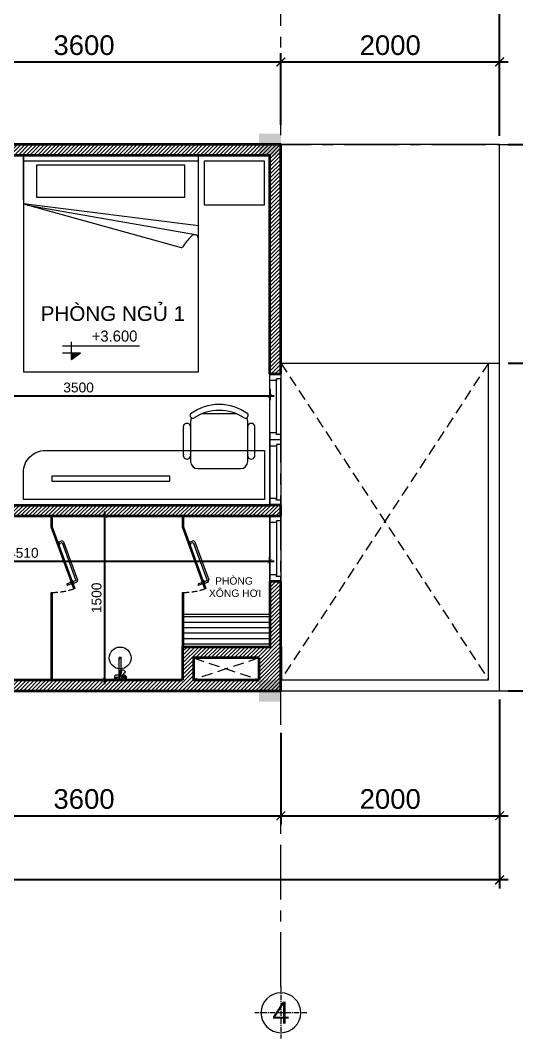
# Model space of a CAD drawing. Header units: inches. Extents: x 1198002 to 1275033, y 93432 to 197262.
# Drawn here: x 1257819 to 1262357, y 138918 to 148241 of the extents above; entities that cross this region are included whole.
import ezdxf
from ezdxf.enums import TextEntityAlignment as Align

# ---------------------------------------------------------------- set-up
doc = ezdxf.new("R2010")
doc.units = ezdxf.units.IN
doc.header["$LTSCALE"] = 100
doc.header["$MEASUREMENT"] = 0
doc.header["$PDMODE"] = 35
doc.linetypes.add('CENTERX2', pattern=[4, 2.5, -0.5, 0.5, -0.5])
doc.linetypes.add('DASHEDX2', pattern=[1.5, 1, -0.5])
for name, color, linetype, lineweight in [('1', 1, 'Continuous', 18), ('183', 183, 'Continuous', 5), ('2', 2, 'Continuous', 13), ('4', 4, 'Continuous', 35), ('8', 252, 'Continuous', 5), ('8CUA', 8, 'Continuous', 5), ('9GRID', 251, 'CENTERX2', 5), ('9HIDDEN', 251, 'DASHEDX2', 5), ('DIM', 135, 'Continuous', 9), ('TEXT', 7, 'Continuous', 18)]:
    doc.layers.add(name, color=color, linetype=linetype, lineweight=lineweight)
doc.layers.add('13COLUMB', color=13, linetype='Continuous')
doc.styles.add('CVN', font='VHELVEN.TTF')
doc.styles.add('OBAYASHI', font='ARIALN.TTF')
doc.styles.add('VSIMPLEX', font='VTIMESN.TTF')
doc.dimstyles.new('D100', dxfattribs={"dimscale": 100, "dimtxt": 1.8, "dimasz": 0.8, "dimexe": 0.8, "dimexo": 0.8, "dimgap": 0.6, "dimtad": 1, "dimdec": 0, "dimrnd": 5, "dimzin": 12, "dimdsep": 46, "dimtxsty": 'CVN', "dimblk1": 'ARCHTICK', "dimblk2": 'ARCHTICK', "dimsah": 1, "dimcen": 0.8, "dimdle": 0.8, "dimclrd": 256, "dimclre": 256, "dimclrt": 7, "dimadec": 0, "dimazin": 3, "dimtfac": 1, "dimtdec": 0, "dimtix": 1, "dimtmove": 2, "dimatfit": 3, "dimldrblk": 'ARCHTICK', "dimfxl": 1, "dimtolj": 1, "dimarcsym": 0})
doc.dimstyles.new('D70', dxfattribs={"dimscale": 50, "dimtxt": 1.8, "dimasz": 0.8, "dimexe": 0.8, "dimexo": 0.8, "dimgap": 0.6, "dimtad": 1, "dimdec": 0, "dimrnd": 5, "dimzin": 12, "dimdsep": 46, "dimtxsty": 'CVN', "dimblk1": 'ARCHTICK', "dimblk2": 'ARCHTICK', "dimsah": 1, "dimcen": 0.8, "dimdle": 0.8, "dimclrd": 256, "dimclre": 256, "dimclrt": 7, "dimadec": 0, "dimazin": 3, "dimtfac": 1, "dimtdec": 0, "dimtix": 1, "dimtmove": 2, "dimatfit": 3, "dimldrblk": 'ARCHTICK', "dimfxl": 1, "dimtolj": 1, "dimarcsym": 0})

# ---------------------------------------------------------------- blocks, each defined once
blk = doc.blocks.new('*U181')
for p, q in [((237.9, 113.4), (585.6, 240)), ((243.1, 99.3), (590.8, 225.9)), ((601, 197.7), (590.8, 225.9)), ((615.1, 202.8), (604.9, 231)), ((239.2, 66), (229, 94.2)), ((253.3, 71.1), (243.1, 99.3)), ((608.6, 179.2), (620.6, 146.3)), ((622, 184), (633.9, 151.1))]:
    blk.add_line(p, q)
for points in [[(667.2, 205.8), (103.4, 0.6), (100, 10), (663.8, 215.2)], [(594.1, 189.8), (626.2, 201.5), (624.5, 206.2), (592.4, 194.5)], [(597.5, 180.4), (629.6, 192.1), (631.4, 187.4), (599.2, 175.7)], [(0, 10), (100, 10), (100, 0), (0, 0)], [(263.7, 69.6), (231.6, 57.9), (229.8, 62.6), (262, 74.3)], [(700, 10), (1200, 10), (1200, 0), (700, 0)]]:
    blk.add_lwpolyline(points, close=True)
for centre, radius, start, end in [((590.8, 225.9), 15, 20, 110), ((243.1, 99.3), 15, 110, 200), ((627.3, 148.7), 7.11, 200, 20)]:
    blk.add_arc(centre, radius, start, end)
at = {"layer": '9HIDDEN', "ltscale": 0.5}
blk.add_arc((100, 10), 600, 0, 20, dxfattribs=at)
blk = doc.blocks.new('fjafafjfla wc')
at = {"layer": '183'}
for p, q in [((24576.5, 75257.2), (24576.5, 75235.4)), ((24582.4, 75262.2), (24581.5, 75262.2)), ((24582.3, 75245), (24582.3, 75260.4)), ((24587.3, 75245), (24587.3, 75260.4)), ((24608.1, 75245), (24608.1, 75260.4)), ((24609.9, 75269.9), (24612.7, 75269.9)), ((24614.2, 75280.1), (24612.7, 75272.1)), ((24612.7, 75272.1), (24612.7, 75263.9)), ((24613.1, 75245), (24613.1, 75260.4)), ((24614.2, 75249.1), (24613.1, 75255)), ((24614.2, 75280.1), (24617.7, 75280.1)), ((24614.2, 75280.1), (24614.2, 75249.1)), ((24614.2, 75249.1), (24617.7, 75249.1)), ((24617.7, 75224.6), (24417.7, 75224.6)), ((24617.7, 75204.6), (24417.7, 75204.6)), ((24543.2, 75224.8), (24558.3, 75224.8)), ((24543.2, 75204.8), (24576.5, 75204.8)), ((24568.5, 75220.5), (24551.4, 75219.9)), ((24587.4, 75208.3), (24551.4, 75209.7)), ((24576.5, 75208.7), (24576.5, 75172.3)), ((24592.4, 75167.3), (24581.5, 75167.3)), ((24595.2, 75224.6), (24617.7, 75224.6)), ((24595.2, 75204.6), (24617.7, 75204.6)), ((24597.4, 75229.6), (24597.4, 75224.6)), ((24597.4, 75204.6), (24597.4, 75172.3)), ((24598.7, 75184.8), (24602.2, 75184.8)), ((24598.7, 75181), (24602.2, 75181)), ((24598.7, 75173.5), (24602.2, 75173.5)), ((24598.7, 75169.8), (24602.2, 75169.8)), ((24603.7, 75159.7), (24603.7, 75182.9)), ((24603.7, 75182.5), (24612.7, 75182.5)), ((24603.7, 75159.7), (24612.7, 75159.7)), ((24605.2, 75170.2), (24611.2, 75170.2)), ((24612.7, 75157.5), (24612.7, 75182.5)), ((24614.2, 75180.5), (24612.7, 75172.5)), ((24614.2, 75149.5), (24612.7, 75157.5)), ((24614.2, 75180.5), (24617.7, 75180.5)), ((24614.2, 75149.5), (24614.2, 75180.5)), ((24614.2, 75149.5), (24617.7, 75149.5)), ((24617.7, 75204.6), (24617.7, 75224.6))]:
    blk.add_line(p, q, dxfattribs=at)
for centre, radius in [((24417.7, 75214.6), 100), ((24597.7, 75252.7), 6.6), ((24417.7, 75214.6), 10)]:
    blk.add_circle(centre, radius, dxfattribs=at)
for centre, radius, start, end in [((24585.1, 75277.5), 38.3, 205.86586, 234.18656), ((24592.4, 75274.4), 40.7, 200.31124, 223.29663), ((24960.2, 75731.1), 626.8, 230.6425, 233.99959), ((24581.5, 75257.2), 5, 90, 180), ((24597.7, 75260.4), 15.4, 0, 180), ((24597.7, 75245), 15.4, 180, 0), ((24597.7, 75260.4), 10.4, 0, 180), ((24597.7, 75245), 10.4, 180, 0), ((24535.4, 75192.8), 38.3, 64.9801, 93.3008), ((24543.2, 75214.8), 10, 90, 270), ((24541.6, 75188), 40.7, 75.87003, 98.85542), ((24551.6, 75214.8), 5.09, 92.18241, 267.81069), ((24322.1, 74644.2), 626.8, 65.16707, 68.52416), ((24581.5, 75172.3), 5, 180, 270), ((24587, 75214.8), 10.3, 216.29967, 294.83898), ((24595.2, 75214.6), 10, 90, 270), ((24592.4, 75172.3), 5, 270, 0), ((24599.1, 75182.9), 1.92, 102.68038, 257.31962), ((24602.6, 75177.3), 5.44, 136.39718, 223.60282), ((24599.1, 75171.7), 1.92, 102.68038, 257.31962), ((24601.8, 75182.9), 1.92, 282.68038, 77.31962), ((24598.3, 75177.3), 5.44, 316.39718, 43.60282), ((24601.8, 75171.7), 1.92, 282.68038, 77.31962), ((24603.6, 75214.6), 10, 270, 90)]:
    blk.add_arc(centre, radius, start, end, dxfattribs=at)
blk.add_ellipse((24541.3, 75246.3), major_axis=(-10.2, -17.4), ratio=0.513895, start_param=2.742688, end_param=6.68209, dxfattribs=at)
blk = doc.blocks.new('*U182')
at = {"ltscale": 10}
for p, q in [((600, 0), (0, 0)), ((555, -60), (45, -60)), ((555, -100), (45, -100))]:
    blk.add_line(p, q, dxfattribs=at)
for points in [[(0, -100), (45, -100), (45, -60), (60, -60), (60, 0), (0, 0)], [(600, -100), (555, -100), (555, -60), (540, -60), (540, 0), (600, 0)]]:
    blk.add_lwpolyline(points, close=True, dxfattribs=at)
blk = doc.blocks.new('ghe02')
for p, q in [((161.7, 500), (-161.7, 500)), ((-327, 111.4), (-327, 388.6)), ((-260.9, 434.8), (-260.9, 65.2)), ((260.9, 65.2), (260.9, 434.8)), ((326.1, 111.4), (326.1, 388.6)), ((-195.7, 0), (195.7, 0))]:
    blk.add_line(p, q)
for centre, radius, start, end in [((0, 152.2), 434.8, 53.1301, 126.8699), ((-241.7, 485.8), 23.8, 143.30994, 302.02741), ((0, 104.9), 427, 57.57575, 122.42425), ((241.7, 485.8), 23.8, 237.97259, 36.69006), ((-294.4, 379.1), 34, 343.7398, 196.2602), ((-195.7, 434.8), 65.2, 152.41556, 180), ((195.7, 434.8), 65.2, 0, 27.58444), ((293.5, 379.1), 34, 343.7398, 196.2602), ((-294.4, 120.9), 34, 163.7398, 16.2602), ((293.5, 120.9), 34, 163.7398, 16.2602), ((-195.7, 65.2), 65.2, 180, 270), ((195.7, 65.2), 65.2, 270, 0)]:
    blk.add_arc(centre, radius, start, end)
blk = doc.blocks.new('AKHRAEHHGIONG')
at = {"layer": '183'}
for p, q in [((1269416.4, 150673), (1269416.4, 148693)), ((1271016.4, 150673), (1269416.4, 150673)), ((1269416.4, 150268), (1269416.4, 150673)), ((1271016.4, 148693), (1271016.4, 150673)), ((1271016.4, 150268), (1271016.4, 150673)), ((1269416.4, 148693), (1271016.4, 148693))]:
    blk.add_line(p, q, dxfattribs=at)
at = {"layer": '183', "ltscale": 10}
for p, q in [((1271016.4, 150622.8), (1269416.4, 150622.8)), ((1269537.2, 150585.1), (1269537.2, 150293)), ((1270892.9, 150585.1), (1269537.2, 150585.1)), ((1270892.9, 150293), (1270892.9, 150585.1)), ((1271016.4, 150030.9), (1269416.1, 150232.2)), ((1269416.1, 150232.2), (1270858.9, 149830.8)), ((1270989.1, 149947.1), (1269453.2, 150216.8)), ((1269537.2, 150293), (1270892.9, 150293))]:
    blk.add_line(p, q, dxfattribs=at)
for centre, major_axis, start_param, end_param in [((1271327.7, 149542.3), (-383.2, -383.2), 4.693087, 4.929797), ((1270981.1, 149912.7), (-25, -25), 2.501305, 4.890941), ((1270863.3, 149838.7), (-6.36, 6.36), 1.849209, 3.359)]:
    blk.add_ellipse(centre, major_axis=major_axis, ratio=1, start_param=start_param, end_param=end_param, dxfattribs=at)
blk = doc.blocks.new('*U189')
for p, q in [((237.9, 113.4), (585.6, 240)), ((243.1, 99.3), (590.8, 225.9)), ((601, 197.7), (590.8, 225.9)), ((615.1, 202.8), (604.9, 231)), ((239.2, 66), (229, 94.2)), ((253.3, 71.1), (243.1, 99.3)), ((608.6, 179.2), (620.6, 146.3)), ((622, 184), (633.9, 151.1))]:
    blk.add_line(p, q)
for points in [[(667.2, 205.8), (103.4, 0.6), (100, 10), (663.8, 215.2)], [(594.1, 189.8), (626.2, 201.5), (624.5, 206.2), (592.4, 194.5)], [(597.5, 180.4), (629.6, 192.1), (631.4, 187.4), (599.2, 175.7)], [(0, 10), (100, 10), (100, 0), (0, 0)], [(263.7, 69.6), (231.6, 57.9), (229.8, 62.6), (262, 74.3)], [(700, 10), (1500, 10), (1500, 0), (700, 0)]]:
    blk.add_lwpolyline(points, close=True)
for centre, radius, start, end in [((590.8, 225.9), 15, 20, 110), ((243.1, 99.3), 15, 110, 200), ((627.3, 148.7), 7.11, 200, 20)]:
    blk.add_arc(centre, radius, start, end)
at = {"layer": '9HIDDEN', "ltscale": 0.5}
blk.add_arc((100, 10), 600, 0, 20, dxfattribs=at)
blk = doc.blocks.new('GRIDSIGN')
at = {"color": 9, "linetype": 'CENTERX2'}
for p, q in [((0, 1300), (0, -1300)), ((-1300, 0), (1300, 0))]:
    blk.add_line(p, q, dxfattribs=at)
at = {"color": 9}
blk.add_circle((0, 0), 1000, dxfattribs=at)
blk.add_attdef('A', text='', height=1000).set_placement((0, 0), align=Align.MIDDLE)
blk = doc.blocks.new('ttucx')
at = {"layer": '9GRID', "ltscale": 2}
blk.add_line((1260201, 157774.6), (1260201, 167806.9), dxfattribs=at)
for points in [[(1243179, 165486.5), (1264296.3, 165486.5)], [(1243179, 160486.5), (1264296.3, 160486.5)]]:
    blk.add_lwpolyline(points, dxfattribs=at)
at = {"layer": '2'}
ref = blk.add_blockref('GRIDSIGN', (1260201, 157537.6), dxfattribs=dict(at, xscale=-0.1822500005364418, yscale=0.1822500005364418, zscale=0.1822500005364418))
ref.add_attrib('A', '4', dxfattribs={"layer": '0', "height": 202.5, "style": 'CVN'}).set_placement((1260201, 157537.6), align=Align.MIDDLE)
blk = doc.blocks.new('cos')
for p, q in [((1527, 300), (-205, 300)), ((0, 0), (0, 400)), ((-200, 150), (200, 150)), ((0, 0), (200, 150))]:
    blk.add_line(p, q)
blk.add_solid([(0, 150), (0, 0), (200, 150)])
at = {"color": 3, "style": 'VSIMPLEX', "text_generation_flag": 6}
blk.add_attdef('COS-VER', (93, 405), '', height=250, rotation=180, dxfattribs=at)
blk = doc.blocks.new('_ARCHTICK')
at = {"color": 0, "linetype": 'ByBlock', "const_width": 0.15}
blk.add_lwpolyline([(-0.5, -0.5), (0.5, 0.5)], dxfattribs=at)
blk = doc.blocks.new('*D247')
at = {"layer": 'Defpoints', "color": 0, "transparency": 16777216}
for p in [(1260201, 147860.5), (1256601, 147203.6), (1260201, 147203.6)]:
    blk.add_point(p, dxfattribs=at)
at = {"layer": 'DIM', "lineweight": -2, "transparency": 16777216}
for p, q in [((1256601, 147283.6), (1256601, 147940.5)), ((1260201, 147283.6), (1260201, 147940.5)), ((1256521, 147860.5), (1260281, 147860.5))]:
    blk.add_line(p, q, dxfattribs=at)
at = {"layer": 'DIM', "lineweight": -2, "transparency": 16777216, "xscale": 80, "yscale": 80, "zscale": 80, "rotation": 180}
blk.add_blockref('_ARCHTICK', (1256601, 147860.5), dxfattribs=at)
at = {"layer": 'DIM', "lineweight": -2, "transparency": 16777216, "xscale": 80, "yscale": 80, "zscale": 80}
blk.add_blockref('_ARCHTICK', (1260201, 147860.5), dxfattribs=at)
at = {"layer": 'DIM', "color": 7, "transparency": 16777216, "insert": (1258401, 148013), "char_height": 180, "attachment_point": 5, "style": 'CVN'}
blk.add_mtext('\\A1;3600', dxfattribs=at)
blk = doc.blocks.new('*D248')
at = {"layer": 'Defpoints', "color": 0, "transparency": 16777216}
for p in [(1262201, 147860.5), (1260201, 147203.6), (1262201, 147103.6)]:
    blk.add_point(p, dxfattribs=at)
at = {"layer": 'DIM', "lineweight": -2, "transparency": 16777216}
for p, q in [((1260201, 147283.6), (1260201, 147940.5)), ((1262201, 147183.6), (1262201, 147940.5)), ((1260121, 147860.5), (1262281, 147860.5))]:
    blk.add_line(p, q, dxfattribs=at)
at = {"layer": 'DIM', "lineweight": -2, "transparency": 16777216, "xscale": 80, "yscale": 80, "zscale": 80, "rotation": 180}
blk.add_blockref('_ARCHTICK', (1260201, 147860.5), dxfattribs=at)
at = {"layer": 'DIM', "lineweight": -2, "transparency": 16777216, "xscale": 80, "yscale": 80, "zscale": 80}
blk.add_blockref('_ARCHTICK', (1262201, 147860.5), dxfattribs=at)
at = {"layer": 'DIM', "color": 7, "transparency": 16777216, "insert": (1261201, 148013), "char_height": 180, "attachment_point": 5, "style": 'CVN'}
blk.add_mtext('\\A1;2000', dxfattribs=at)
blk = doc.blocks.new('*D249')
at = {"layer": 'Defpoints', "color": 0, "transparency": 16777216}
for p in [(1249101, 148526.5), (1249101, 147103.6), (1262201, 147103.6)]:
    blk.add_point(p, dxfattribs=at)
at = {"layer": 'DIM', "lineweight": -2, "transparency": 16777216}
for p, q in [((1262281, 148526.5), (1249021, 148526.5)), ((1249101, 147183.6), (1249101, 148606.5)), ((1262201, 147183.6), (1262201, 148606.5))]:
    blk.add_line(p, q, dxfattribs=at)
at = {"layer": 'DIM', "lineweight": -2, "transparency": 16777216, "xscale": 80, "yscale": 80, "zscale": 80, "rotation": 180}
blk.add_blockref('_ARCHTICK', (1249101, 148526.5), dxfattribs=at)
at = {"layer": 'DIM', "lineweight": -2, "transparency": 16777216, "xscale": 80, "yscale": 80, "zscale": 80}
blk.add_blockref('_ARCHTICK', (1262201, 148526.5), dxfattribs=at)
at = {"layer": 'DIM', "color": 7, "transparency": 16777216, "insert": (1255651, 148679), "char_height": 180, "attachment_point": 5, "style": 'CVN'}
blk.add_mtext('\\A1;13100', dxfattribs=at)
blk = doc.blocks.new('*D254')
at = {"layer": 'Defpoints', "color": 0, "transparency": 16777216}
for p in [(1256601, 141797), (1260201, 141797), (1260201, 140958.5)]:
    blk.add_point(p, dxfattribs=at)
at = {"layer": 'DIM', "lineweight": -2, "transparency": 16777216}
for p, q in [((1256601, 141717), (1256601, 140878.5)), ((1260201, 141717), (1260201, 140878.5)), ((1256521, 140958.5), (1260281, 140958.5))]:
    blk.add_line(p, q, dxfattribs=at)
at = {"layer": 'DIM', "lineweight": -2, "transparency": 16777216, "xscale": 80, "yscale": 80, "zscale": 80, "rotation": 180}
blk.add_blockref('_ARCHTICK', (1256601, 140958.5), dxfattribs=at)
at = {"layer": 'DIM', "lineweight": -2, "transparency": 16777216, "xscale": 80, "yscale": 80, "zscale": 80}
blk.add_blockref('_ARCHTICK', (1260201, 140958.5), dxfattribs=at)
at = {"layer": 'DIM', "color": 7, "transparency": 16777216, "insert": (1258401, 141111), "char_height": 180, "attachment_point": 5, "style": 'CVN'}
blk.add_mtext('\\A1;3600', dxfattribs=at)
blk = doc.blocks.new('*D255')
at = {"layer": 'Defpoints', "color": 0, "transparency": 16777216}
for p in [(1262201, 142103.6), (1260201, 141797), (1262201, 140958.5)]:
    blk.add_point(p, dxfattribs=at)
at = {"layer": 'DIM', "lineweight": -2, "transparency": 16777216}
for p, q in [((1262201, 142023.6), (1262201, 140878.5)), ((1260201, 141717), (1260201, 140878.5)), ((1260121, 140958.5), (1262281, 140958.5))]:
    blk.add_line(p, q, dxfattribs=at)
at = {"layer": 'DIM', "lineweight": -2, "transparency": 16777216, "xscale": 80, "yscale": 80, "zscale": 80, "rotation": 180}
blk.add_blockref('_ARCHTICK', (1260201, 140958.5), dxfattribs=at)
at = {"layer": 'DIM', "lineweight": -2, "transparency": 16777216, "xscale": 80, "yscale": 80, "zscale": 80}
blk.add_blockref('_ARCHTICK', (1262201, 140958.5), dxfattribs=at)
at = {"layer": 'DIM', "color": 7, "transparency": 16777216, "insert": (1261201, 141111), "char_height": 180, "attachment_point": 5, "style": 'CVN'}
blk.add_mtext('\\A1;2000', dxfattribs=at)
blk = doc.blocks.new('*D256')
at = {"layer": 'Defpoints', "color": 0, "transparency": 16777216}
for p in [(1247901, 141692.5), (1262201, 141692.5), (1247901, 140371)]:
    blk.add_point(p, dxfattribs=at)
at = {"layer": 'DIM', "lineweight": -2, "transparency": 16777216}
for p, q in [((1247901, 141612.5), (1247901, 140291)), ((1262201, 141612.5), (1262201, 140291)), ((1262281, 140371), (1247821, 140371))]:
    blk.add_line(p, q, dxfattribs=at)
at = {"layer": 'DIM', "lineweight": -2, "transparency": 16777216, "xscale": 80, "yscale": 80, "zscale": 80, "rotation": 180}
blk.add_blockref('_ARCHTICK', (1247901, 140371), dxfattribs=at)
at = {"layer": 'DIM', "lineweight": -2, "transparency": 16777216, "xscale": 80, "yscale": 80, "zscale": 80}
blk.add_blockref('_ARCHTICK', (1262201, 140371), dxfattribs=at)
at = {"layer": 'DIM', "color": 7, "transparency": 16777216, "insert": (1255051, 140523.5), "char_height": 180, "attachment_point": 5, "style": 'CVN'}
blk.add_mtext('\\A1;14300', dxfattribs=at)
blk = doc.blocks.new('*D257')
at = {"layer": 'Defpoints', "color": 0, "transparency": 16777216}
for p in [(1262201, 145103.6), (1263085, 145103.6), (1262201, 142103.6)]:
    blk.add_point(p, dxfattribs=at)
at = {"layer": 'DIM', "lineweight": -2, "transparency": 16777216}
for p, q in [((1263085, 142023.6), (1263085, 145183.6)), ((1262281, 145103.6), (1263165, 145103.6)), ((1262281, 142103.6), (1263165, 142103.6))]:
    blk.add_line(p, q, dxfattribs=at)
at = {"layer": 'DIM', "lineweight": -2, "transparency": 16777216, "xscale": 80, "yscale": 80, "zscale": 80}
for p, rotation in [((1263085, 145103.6), 90), ((1263085, 142103.6), 270)]:
    blk.add_blockref('_ARCHTICK', p, dxfattribs=dict(at, rotation=rotation))
at = {"layer": 'DIM', "color": 7, "transparency": 16777216, "insert": (1262932.5, 143603.6), "char_height": 180, "attachment_point": 5, "rotation": 90, "style": 'CVN'}
blk.add_mtext('\\A1;3000', dxfattribs=at)
blk = doc.blocks.new('*D258')
at = {"layer": 'Defpoints', "color": 0, "transparency": 16777216}
for p in [(1262201, 147103.6), (1263085, 147103.6), (1262201, 145103.6)]:
    blk.add_point(p, dxfattribs=at)
at = {"layer": 'DIM', "lineweight": -2, "transparency": 16777216}
for p, q in [((1263085, 145023.6), (1263085, 147183.6)), ((1262281, 147103.6), (1263165, 147103.6)), ((1262281, 145103.6), (1263165, 145103.6))]:
    blk.add_line(p, q, dxfattribs=at)
at = {"layer": 'DIM', "lineweight": -2, "transparency": 16777216, "xscale": 80, "yscale": 80, "zscale": 80}
for p, rotation in [((1263085, 147103.6), 90), ((1263085, 145103.6), 270)]:
    blk.add_blockref('_ARCHTICK', p, dxfattribs=dict(at, rotation=rotation))
at = {"layer": 'DIM', "color": 7, "transparency": 16777216, "insert": (1262932.5, 146103.6), "char_height": 180, "attachment_point": 5, "rotation": 90, "style": 'CVN'}
blk.add_mtext('\\A1;2000', dxfattribs=at)
blk = doc.blocks.new('*D304')
at = {"layer": 'Defpoints', "color": 0, "transparency": 16777216}
for p in [(1256601, 144909), (1260101, 144909), (1260101, 144803)]:
    blk.add_point(p, dxfattribs=at)
at = {"layer": 'DIM', "lineweight": -2, "transparency": 16777216}
for p, q in [((1256561, 144803), (1260141, 144803)), ((1256601, 144869), (1256601, 144763)), ((1260101, 144869), (1260101, 144763))]:
    blk.add_line(p, q, dxfattribs=at)
at = {"layer": 'DIM', "lineweight": -2, "transparency": 16777216, "xscale": 40, "yscale": 40, "zscale": 40, "rotation": 180}
blk.add_blockref('_ARCHTICK', (1256601, 144803), dxfattribs=at)
at = {"layer": 'DIM', "lineweight": -2, "transparency": 16777216, "xscale": 40, "yscale": 40, "zscale": 40}
blk.add_blockref('_ARCHTICK', (1260101, 144803), dxfattribs=at)
at = {"layer": 'DIM', "color": 7, "transparency": 16777216, "insert": (1258351, 144879.3), "char_height": 90, "attachment_point": 5, "style": 'CVN'}
blk.add_mtext('\\A1;3500', dxfattribs=at)
blk = doc.blocks.new('*D306')
at = {"layer": 'Defpoints', "color": 0, "transparency": 16777216}
for p in [(1255591, 143245.5), (1260101, 143289), (1260101, 143245.5)]:
    blk.add_point(p, dxfattribs=at)
at = {"layer": 'DIM', "lineweight": -2, "transparency": 16777216}
for p, q in [((1255591, 143285.5), (1255591, 143329)), ((1260101, 143285.5), (1260101, 143329)), ((1255551, 143289), (1260141, 143289))]:
    blk.add_line(p, q, dxfattribs=at)
at = {"layer": 'DIM', "lineweight": -2, "transparency": 16777216, "xscale": 40, "yscale": 40, "zscale": 40, "rotation": 180}
blk.add_blockref('_ARCHTICK', (1255591, 143289), dxfattribs=at)
at = {"layer": 'DIM', "lineweight": -2, "transparency": 16777216, "xscale": 40, "yscale": 40, "zscale": 40}
blk.add_blockref('_ARCHTICK', (1260101, 143289), dxfattribs=at)
at = {"layer": 'DIM', "color": 7, "transparency": 16777216, "insert": (1257846, 143365.3), "char_height": 90, "attachment_point": 5, "style": 'CVN'}
blk.add_mtext('\\A1;4510', dxfattribs=at)
blk = doc.blocks.new('*D307')
at = {"layer": 'Defpoints', "color": 0, "transparency": 16777216}
for p in [(1258539, 143703.6), (1258592, 143703.6), (1258539, 142203.6)]:
    blk.add_point(p, dxfattribs=at)
at = {"layer": 'DIM', "lineweight": -2, "transparency": 16777216}
for p, q in [((1258579, 143703.6), (1258632, 143703.6)), ((1258592, 142163.6), (1258592, 143743.6)), ((1258579, 142203.6), (1258632, 142203.6))]:
    blk.add_line(p, q, dxfattribs=at)
at = {"layer": 'DIM', "lineweight": -2, "transparency": 16777216, "xscale": 40, "yscale": 40, "zscale": 40}
for p, rotation in [((1258592, 143703.6), 90), ((1258592, 142203.6), 270)]:
    blk.add_blockref('_ARCHTICK', p, dxfattribs=dict(at, rotation=rotation))
at = {"layer": 'DIM', "color": 7, "transparency": 16777216, "insert": (1258515.7, 142953.6), "char_height": 90, "attachment_point": 5, "rotation": 90, "style": 'CVN'}
blk.add_mtext('\\A1;1500', dxfattribs=at)

msp = doc.modelspace()

# ---------------------------------------------------------------- hatches: boundary and pattern name
at = {"layer": '8'}
h = msp.add_hatch(dxfattribs=at)
h.set_pattern_fill('ANSI31', color=256, scale=200)
h.paths.add_polyline_path([(1260201, 143103.6), (1260101, 143103.6), (1260101, 142503.6), (1259301, 142503.6), (1259301, 142203.6), (1256701, 142203.6), (1256701, 142503.6), (1255591, 142503.6), (1255591, 143803.6), (1255691, 143803.6), (1255691, 143903.6), (1255491, 143903.6), (1255491, 142203.6), (1253201, 142203.6), (1253201, 143643.6), (1253101, 143643.6), (1253101, 142203.6), (1249201, 142203.6), (1249201, 143203.6), (1249101, 143203.6), (1249101, 142103.6), (1260201, 142103.6)])
h.paths.add_polyline_path([(1255591, 142203.6), (1255591, 142403.6), (1255901, 142403.6), (1256501, 142403.6), (1256501, 142203.6), (1255901, 142203.6)], flags=16)
h.paths.add_polyline_path([(1259401, 142203.6), (1259401, 142403.6), (1260001, 142403.6), (1260001, 142203.6)], flags=16)
h.paths.add_polyline_path([(1260201, 143803.6), (1260101, 143803.6), (1256601, 143803.6), (1256601, 143943.6), (1256501, 143943.6), (1256501, 143703.6), (1256701, 143703.6), (1260101, 143703.6), (1260201, 143703.6)])
h.paths.add_polyline_path([(1260201, 147103.6), (1249101, 147103.6), (1248301, 147103.6), (1248301, 147003.6), (1249101, 147003.6), (1249201, 147003.6), (1253101, 147003.6), (1253101, 144553.6), (1253201, 144553.6), (1253201, 147003.6), (1256501, 147003.6), (1256501, 144753.6), (1256601, 144753.6), (1256601, 147003.6), (1260101, 147003.6), (1260101, 145003.6), (1260201, 145003.6)])
h.paths.add_polyline_path([(1249201, 143803.6), (1249101, 143803.6), (1249101, 143603.6), (1249201, 143603.6)], flags=17)
h = msp.add_hatch(dxfattribs=at)
h.set_pattern_fill('_USER', color=256, scale=50, pattern_type=0)
h.set_pattern_definition([(0, (0, -3317.393), (0, 50), [])])
h.paths.add_polyline_path([(1260101, 142503.6), (1259311, 142503.6), (1259311, 142803.6), (1260101, 142803.6)])

# ---------------------------------------------------------------- linework, layer by layer
at = {"layer": '1'}
for points in [[(1260201, 142103.6), (1262201, 142103.6), (1262201, 147103.6), (1260201, 147103.6)], [(1260201, 145103.6), (1262201, 145103.6), (1262201, 147103.6), (1260201, 147103.6)], [(1260201, 142203.6), (1262101, 142203.6), (1262101, 145103.6)]]:
    msp.add_lwpolyline(points, dxfattribs=at)
for points in [[(1260101, 145003.6), (1260201, 145003.6), (1260201, 143803.6), (1260101, 143803.6)], [(1260101, 143703.6), (1260201, 143703.6), (1260201, 143103.6), (1260101, 143103.6)]]:
    msp.add_lwpolyline(points, close=True, dxfattribs=at)
at = {"layer": '13COLUMB'}
for points in [[(1260201, 147003.6), (1260201, 147203.6), (1260001, 147003.6), (1260001, 147203.6)], [(1260201, 142003.6), (1260201, 142203.6), (1260001, 142003.6), (1260001, 142203.6)]]:
    msp.add_solid(points, dxfattribs=at)
at = {"layer": '183'}
for points in [[(1260051, 146953.6), (1259498.5, 146953.6), (1259498.5, 146553.6), (1260051, 146553.6)], [(1258106.8, 144023.6), (1259186.2, 144023.6), (1259186.2, 144067.3), (1258106.8, 144067.3)]]:
    msp.add_lwpolyline(points, close=True, dxfattribs=at)
msp.add_lwpolyline([(1258046.5, 144303.6), (1260051, 144303.6), (1260051, 143853.6), (1257846.5, 143853.6), (1257846.5, 144103.6, -0.414214)], format="xyb", close=True, dxfattribs=at)
at = {"layer": '4'}
for points in [[(1260201, 145003.6), (1260201, 147103.6), (1249101, 147103.6)], [(1260101, 145003.6), (1260101, 147003.6), (1256601, 147003.6)], [(1260101, 145003.6), (1260201, 145003.6)], [(1256601, 143803.6), (1260101, 143803.6)], [(1260201, 143803.6), (1260101, 143803.6)], [(1260201, 143703.6), (1260201, 143803.6)], [(1256701, 143703.6), (1260101, 143703.6)], [(1260101, 143703.6), (1260201, 143703.6)], [(1249101, 143203.6), (1249101, 142103.6), (1260201, 142103.6), (1260201, 143103.6)], [(1260101, 143103.6), (1260101, 142503.6), (1259301, 142503.6), (1259301, 142203.6)], [(1260201, 143103.6), (1260101, 143103.6)], [(1260201, 142503.6), (1260201, 142203.6)], [(1260001, 142403.6), (1259401, 142403.6), (1259401, 142203.6)], [(1260001, 142203.6), (1260001, 142403.6)], [(1256701, 142203.6), (1259301, 142203.6)], [(1259401, 142203.6), (1260001, 142203.6)]]:
    msp.add_lwpolyline(points, dxfattribs=at)
at = {"layer": '8'}
msp.add_lwpolyline([(1259311, 142803.6), (1260101, 142803.6)], dxfattribs=at)
at = {"layer": '9HIDDEN'}
for points in [[(1262101, 145103.6), (1260201, 142203.6)], [(1260201, 145103.6), (1262101, 142203.6)], [(1259401, 142403.6), (1260001, 142203.6)], [(1260001, 142403.6), (1259401, 142203.6)]]:
    msp.add_lwpolyline(points, dxfattribs=at)

# ---------------------------------------------------------------- block references
at = {"layer": '183'}
for name, p in [('AKHRAEHHGIONG', (-11569.9, -3669.4)), ('ghe02', (1259636.7, 144137.5))]:
    msp.add_blockref(name, p, dxfattribs=at)
at = {"layer": '183', "rotation": 270}
for name, p in [('*U189', (1258101, 143703.6)), ('*U181', (1259301, 143703.6))]:
    msp.add_blockref(name, p, dxfattribs=at)
at = {"layer": '4', "rotation": 270}
msp.add_blockref('fjafafjfla wc', (1183516.4, 166821.3), dxfattribs=at)
at = {"layer": '8CUA', "xscale": -1, "rotation": 90}
msp.add_blockref('*U182', (1260101, 145003.6), dxfattribs=at)
at = {"layer": '8CUA', "rotation": 89.99999999999999}
for p in [(1260101, 143803.6), (1260101, 143103.6)]:
    msp.add_blockref('*U182', p, dxfattribs=at)
at = {"layer": '9GRID'}
msp.add_blockref('ttucx', (0, -18382.9), dxfattribs=at)
at = {"layer": 'TEXT'}
ref = msp.add_blockref('cos', (1258285.9, 145135.5), dxfattribs=dict(at, xscale=0.4065874345638741, yscale=0.4065874345638741, zscale=0.4065874345638741, rotation=0.0002481631948920933))
ref.add_attrib('COS-VER', '+3.600', (1258471.2, 145300.1), dxfattribs={"layer": '0', "color": 3, "height": 101.25, "rotation": 180.00025, "style": 'VSIMPLEX', "text_generation_flag": 6})

# ---------------------------------------------------------------- texts
at = {"layer": 'TEXT', "attachment_point": 7, "style": 'OBAYASHI'}
for s, insert, char_height in [('{\\fArial|b0|i0|c0|p34;PHÒNG NGỦ 1}', (1258004, 145487.5), 135), ('\\pi1930.5253;{\\fArial|b0|i0|c0|p34;PHÒNG\\P\\pi1848.45248; XÔNG HƠI}', (1257668.6, 142961.4), 67.5)]:
    msp.add_mtext_dynamic_manual_height_columns(s, width=4193.67, gutter_width=1, heights=[0], dxfattribs=dict(at, insert=insert, char_height=char_height))

# ---------------------------------------------------------------- dimensions: what is measured, and where the dimension line sits
at = {"layer": 'DIM'}
for base, p1, p2, dimstyle, picture, middle in [((1249101, 148526.5), (1262201, 147103.6), (1249101, 147103.6), 'D100', '*D249', (1255651, 148679)), ((1260201, 147860.5), (1256601, 147203.6), (1260201, 147203.6), 'D100', '*D247', (1258401, 148013)), ((1262201, 147860.5), (1260201, 147203.6), (1262201, 147103.6), 'D100', '*D248', (1261201, 148013)), ((1260101, 144803), (1256601, 144909), (1260101, 144909), 'D70', '*D304', (1258351, 144879.3)), ((1260101, 143289), (1255591, 143245.5), (1260101, 143245.5), 'D70', '*D306', (1257846, 143365.3)), ((1262201, 140958.5), (1260201, 141797), (1262201, 142103.6), 'D100', '*D255', (1261201, 141111)), ((1260201, 140958.5), (1256601, 141797), (1260201, 141797), 'D100', '*D254', (1258401, 141111)), ((1247901, 140371), (1262201, 141692.5), (1247901, 141692.5), 'D100', '*D256', (1255051, 140523.5))]:
    dim = msp.add_linear_dim(base=base, p1=p1, p2=p2, dimstyle=dimstyle, dxfattribs=at)
    dim.commit()
    dim.dimension.update_dxf_attribs({"geometry": picture, "text_midpoint": middle})
for base, p1, p2, dimstyle, picture, middle in [((1263085, 147103.6), (1262201, 145103.6), (1262201, 147103.6), 'D100', '*D258', (1262932.5, 146103.6)), ((1263085, 145103.6), (1262201, 142103.6), (1262201, 145103.6), 'D100', '*D257', (1262932.5, 143603.6)), ((1258592, 143703.6), (1258539, 142203.6), (1258539, 143703.6), 'D70', '*D307', (1258515.7, 142953.6))]:
    dim = msp.add_linear_dim(base=base, p1=p1, p2=p2, angle=90, dimstyle=dimstyle, dxfattribs=at)
    dim.commit()
    dim.dimension.update_dxf_attribs({"geometry": picture, "text_midpoint": middle})

doc.saveas('drawing.dxf')
